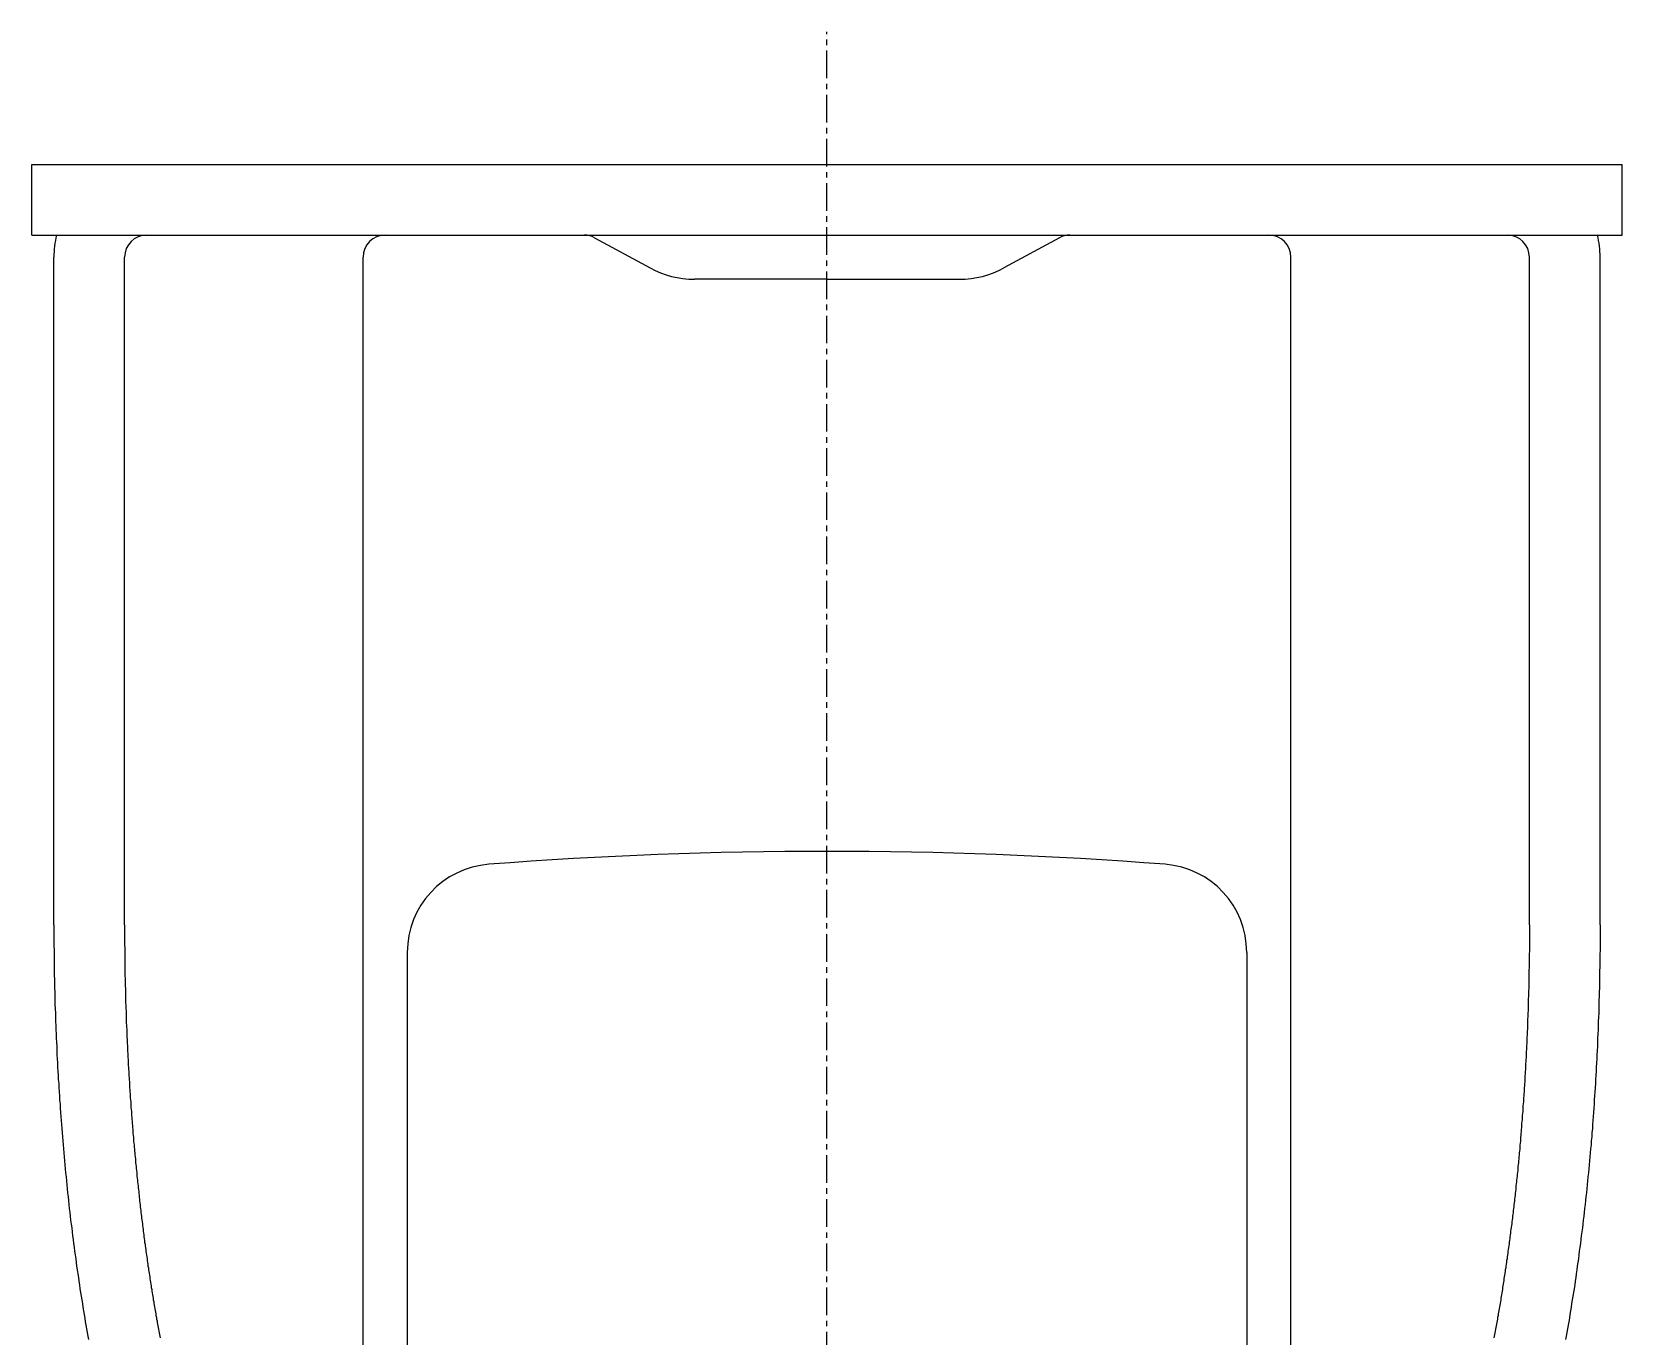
# Model space of a CAD drawing. Extents: x -3150 to -2863, y -854 to -398.
# Drawn here: x -3142.9 to -3070.9, y -628.1 to -569.1 of the extents above; entities that cross this region are included whole.
import ezdxf

# ---------------------------------------------------------------- set-up
doc = ezdxf.new("R2010")
doc.units = 0
doc.linetypes.add('CENTER', pattern=[2, 1.25, -0.25, 0.25, -0.25])
doc.layers.get('0').update_dxf_attribs({"linetype": 'CONTINUOUS'})
doc.layers.add('CENTER', color=1, linetype='CENTER')

msp = doc.modelspace()

# ---------------------------------------------------------------- linework, layer by layer
at = {"color": 7, "linetype": 'CONTINUOUS'}
for p, q in [((-3142.949, -575.079), (-3070.949, -575.079)), ((-3142.949, -578.279), (-3142.949, -575.079)), ((-3070.949, -578.279), (-3070.949, -575.079)), ((-3142.949, -578.279), (-3072.07, -578.279)), ((-3117.471, -578.4), (-3114.955, -579.768)), ((-3096.427, -578.4), (-3098.942, -579.768)), ((-3072.07, -578.279), (-3070.949, -578.279)), ((-3141.949, -609.503), (-3141.949, -579.279)), ((-3138.749, -609.503), (-3138.749, -579.279)), ((-3127.949, -658.679), (-3127.949, -579.279)), ((-3085.949, -658.679), (-3085.949, -579.279)), ((-3075.149, -609.503), (-3075.149, -579.279)), ((-3071.949, -609.503), (-3071.949, -579.279)), ((-3106.949, -580.279), (-3112.949, -580.279)), ((-3106.949, -580.279), (-3100.949, -580.279)), ((-3125.949, -610.753), (-3125.949, -676.604)), ((-3087.949, -610.753), (-3087.949, -676.604))]:
    msp.add_line(p, q, dxfattribs=at)
for points in [[(-3141.95, -609.503, 0), (-3141.95, -609.694, 0), (-3141.95, -609.884, 0), (-3141.95, -610.075, 0), (-3141.95, -610.266, 0), (-3141.95, -610.456, 0), (-3141.94, -610.647, 0), (-3141.94, -610.837, 0), (-3141.94, -611.028, 0), (-3141.94, -611.218, 0), (-3141.93, -611.408, 0), (-3141.93, -611.599, 0), (-3141.93, -611.789, 0), (-3141.92, -611.979, 0), (-3141.92, -612.169, 0), (-3141.92, -612.359, 0), (-3141.91, -612.549, 0), (-3141.91, -612.739, 0), (-3141.9, -612.929, 0), (-3141.9, -613.119, 0), (-3141.89, -613.308, 0), (-3141.88, -613.498, 0), (-3141.88, -613.687, 0), (-3141.87, -613.876, 0), (-3141.86, -614.065, 0), (-3141.86, -614.254, 0), (-3141.85, -614.443, 0), (-3141.84, -614.631, 0), (-3141.83, -614.82, 0), (-3141.82, -615.008, 0), (-3141.82, -615.196, 0), (-3141.81, -615.384, 0), (-3141.8, -615.572, 0), (-3141.79, -615.76, 0), (-3141.78, -615.947, 0), (-3141.77, -616.135, 0), (-3141.76, -616.322, 0), (-3141.75, -616.509, 0), (-3141.73, -616.695, 0), (-3141.72, -616.882, 0), (-3141.71, -617.068, 0), (-3141.7, -617.254, 0), (-3141.69, -617.44, 0), (-3141.67, -617.625, 0), (-3141.66, -617.81, 0), (-3141.65, -617.995, 0), (-3141.64, -618.18, 0), (-3141.62, -618.365, 0), (-3141.61, -618.549, 0), (-3141.59, -618.733, 0), (-3141.58, -618.917, 0), (-3141.56, -619.1, 0), (-3141.55, -619.283, 0), (-3141.53, -619.466, 0), (-3141.52, -619.649, 0), (-3141.5, -619.831, 0), (-3141.49, -620.013, 0), (-3141.47, -620.195, 0), (-3141.45, -620.376, 0), (-3141.44, -620.557, 0), (-3141.42, -620.738, 0), (-3141.4, -620.918, 0), (-3141.38, -621.098, 0), (-3141.36, -621.278, 0), (-3141.35, -621.457, 0), (-3141.33, -621.636, 0), (-3141.31, -621.815, 0), (-3141.29, -621.993, 0), (-3141.27, -622.171, 0), (-3141.25, -622.348, 0), (-3141.23, -622.525, 0), (-3141.21, -622.702, 0), (-3141.19, -622.878, 0), (-3141.17, -623.054, 0), (-3141.14, -623.23, 0), (-3141.12, -623.405, 0), (-3141.1, -623.579, 0), (-3141.08, -623.754, 0), (-3141.06, -623.928, 0), (-3141.03, -624.101, 0), (-3141.01, -624.274, 0), (-3140.99, -624.446, 0), (-3140.96, -624.619, 0), (-3140.94, -624.79, 0), (-3140.92, -624.961, 0), (-3140.89, -625.132, 0), (-3140.87, -625.302, 0), (-3140.84, -625.472, 0), (-3140.82, -625.641, 0), (-3140.79, -625.81, 0), (-3140.77, -625.979, 0), (-3140.74, -626.147, 0), (-3140.72, -626.314, 0), (-3140.69, -626.481, 0), (-3140.66, -626.647, 0), (-3140.64, -626.813, 0), (-3140.61, -626.978, 0), (-3140.58, -627.143, 0), (-3140.55, -627.307, 0), (-3140.53, -627.471, 0), (-3140.5, -627.634, 0), (-3140.47, -627.797, 0), (-3140.44, -627.959, 0), (-3140.41, -628.121, 0), (-3140.38, -628.282, 0)], [(-3071.95, -609.503, 0), (-3071.95, -609.694, 0), (-3071.95, -609.884, 0), (-3071.95, -610.075, 0), (-3071.95, -610.266, 0), (-3071.95, -610.456, 0), (-3071.95, -610.647, 0), (-3071.96, -610.837, 0), (-3071.96, -611.028, 0), (-3071.96, -611.218, 0), (-3071.96, -611.408, 0), (-3071.97, -611.599, 0), (-3071.97, -611.789, 0), (-3071.97, -611.979, 0), (-3071.98, -612.169, 0), (-3071.98, -612.359, 0), (-3071.99, -612.549, 0), (-3071.99, -612.739, 0), (-3072, -612.929, 0), (-3072, -613.119, 0), (-3072.01, -613.308, 0), (-3072.01, -613.498, 0), (-3072.02, -613.687, 0), (-3072.03, -613.876, 0), (-3072.03, -614.065, 0), (-3072.04, -614.254, 0), (-3072.05, -614.443, 0), (-3072.06, -614.631, 0), (-3072.07, -614.82, 0), (-3072.07, -615.008, 0), (-3072.08, -615.196, 0), (-3072.09, -615.384, 0), (-3072.1, -615.572, 0), (-3072.11, -615.76, 0), (-3072.12, -615.947, 0), (-3072.13, -616.135, 0), (-3072.14, -616.322, 0), (-3072.15, -616.509, 0), (-3072.16, -616.695, 0), (-3072.17, -616.882, 0), (-3072.19, -617.068, 0), (-3072.2, -617.254, 0), (-3072.21, -617.44, 0), (-3072.22, -617.625, 0), (-3072.24, -617.81, 0), (-3072.25, -617.995, 0), (-3072.26, -618.18, 0), (-3072.28, -618.365, 0), (-3072.29, -618.549, 0), (-3072.3, -618.733, 0), (-3072.32, -618.917, 0), (-3072.33, -619.1, 0), (-3072.35, -619.283, 0), (-3072.36, -619.466, 0), (-3072.38, -619.649, 0), (-3072.4, -619.831, 0), (-3072.41, -620.013, 0), (-3072.43, -620.195, 0), (-3072.45, -620.376, 0), (-3072.46, -620.557, 0), (-3072.48, -620.738, 0), (-3072.5, -620.918, 0), (-3072.52, -621.098, 0), (-3072.53, -621.278, 0), (-3072.55, -621.457, 0), (-3072.57, -621.636, 0), (-3072.59, -621.815, 0), (-3072.61, -621.993, 0), (-3072.63, -622.171, 0), (-3072.65, -622.348, 0), (-3072.67, -622.525, 0), (-3072.69, -622.702, 0), (-3072.71, -622.878, 0), (-3072.73, -623.054, 0), (-3072.75, -623.23, 0), (-3072.77, -623.405, 0), (-3072.8, -623.579, 0), (-3072.82, -623.754, 0), (-3072.84, -623.928, 0), (-3072.86, -624.101, 0), (-3072.89, -624.274, 0), (-3072.91, -624.446, 0), (-3072.93, -624.619, 0), (-3072.96, -624.79, 0), (-3072.98, -624.961, 0), (-3073, -625.132, 0), (-3073.03, -625.302, 0), (-3073.05, -625.472, 0), (-3073.08, -625.641, 0), (-3073.1, -625.81, 0), (-3073.13, -625.979, 0), (-3073.16, -626.147, 0), (-3073.18, -626.314, 0), (-3073.21, -626.481, 0), (-3073.24, -626.647, 0), (-3073.26, -626.813, 0), (-3073.29, -626.978, 0), (-3073.32, -627.143, 0), (-3073.34, -627.307, 0), (-3073.37, -627.471, 0), (-3073.4, -627.634, 0), (-3073.43, -627.797, 0), (-3073.46, -627.959, 0), (-3073.49, -628.121, 0), (-3073.52, -628.282, 0)]]:
    msp.add_polyline3d(points, dxfattribs=at)
at = {"color": 7}
for points in [[(-3138.75, -609.503, 0), (-3138.75, -609.596, 0), (-3138.75, -609.689, 0), (-3138.75, -609.782, 0), (-3138.75, -609.875, 0), (-3138.75, -609.968, 0), (-3138.75, -610.061, 0), (-3138.75, -610.154, 0), (-3138.75, -610.247, 0), (-3138.75, -610.34, 0), (-3138.75, -610.433, 0), (-3138.74, -610.526, 0), (-3138.74, -610.619, 0), (-3138.74, -610.712, 0), (-3138.74, -610.805, 0), (-3138.74, -610.898, 0), (-3138.74, -610.991, 0), (-3138.74, -611.084, 0), (-3138.74, -611.176, 0), (-3138.74, -611.269, 0), (-3138.73, -611.362, 0), (-3138.73, -611.455, 0), (-3138.73, -611.548, 0), (-3138.73, -611.641, 0), (-3138.73, -611.733, 0), (-3138.73, -611.826, 0), (-3138.72, -611.919, 0), (-3138.72, -612.012, 0), (-3138.72, -612.105, 0), (-3138.72, -612.197, 0), (-3138.72, -612.29, 0), (-3138.71, -612.383, 0), (-3138.71, -612.475, 0), (-3138.71, -612.568, 0), (-3138.71, -612.66, 0), (-3138.7, -612.753, 0), (-3138.7, -612.845, 0), (-3138.7, -612.938, 0), (-3138.7, -613.03, 0), (-3138.69, -613.123, 0), (-3138.69, -613.215, 0), (-3138.69, -613.308, 0), (-3138.68, -613.4, 0), (-3138.68, -613.492, 0), (-3138.68, -613.585, 0), (-3138.68, -613.677, 0), (-3138.67, -613.769, 0), (-3138.67, -613.861, 0), (-3138.67, -613.954, 0), (-3138.66, -614.046, 0), (-3138.66, -614.138, 0), (-3138.65, -614.23, 0), (-3138.65, -614.322, 0), (-3138.65, -614.414, 0), (-3138.64, -614.506, 0), (-3138.64, -614.598, 0), (-3138.63, -614.69, 0), (-3138.63, -614.781, 0), (-3138.63, -614.873, 0), (-3138.62, -614.965, 0), (-3138.62, -615.057, 0), (-3138.61, -615.148, 0), (-3138.61, -615.24, 0), (-3138.6, -615.331, 0), (-3138.6, -615.423, 0), (-3138.6, -615.514, 0), (-3138.59, -615.606, 0), (-3138.59, -615.697, 0), (-3138.58, -615.788, 0), (-3138.58, -615.88, 0), (-3138.57, -615.971, 0), (-3138.57, -616.062, 0), (-3138.56, -616.153, 0), (-3138.56, -616.244, 0), (-3138.55, -616.335, 0), (-3138.54, -616.426, 0), (-3138.54, -616.517, 0), (-3138.53, -616.608, 0), (-3138.53, -616.699, 0), (-3138.52, -616.789, 0), (-3138.52, -616.88, 0), (-3138.51, -616.971, 0), (-3138.51, -617.061, 0), (-3138.5, -617.152, 0), (-3138.49, -617.242, 0), (-3138.49, -617.332, 0), (-3138.48, -617.423, 0), (-3138.47, -617.513, 0), (-3138.47, -617.603, 0), (-3138.46, -617.693, 0), (-3138.46, -617.783, 0), (-3138.45, -617.873, 0), (-3138.44, -617.963, 0), (-3138.44, -618.053, 0), (-3138.43, -618.142, 0), (-3138.42, -618.232, 0), (-3138.42, -618.322, 0), (-3138.41, -618.411, 0), (-3138.4, -618.501, 0), (-3138.39, -618.59, 0), (-3138.39, -618.679, 0), (-3138.38, -618.769, 0), (-3138.37, -618.858, 0), (-3138.37, -618.947, 0), (-3138.36, -619.036, 0), (-3138.35, -619.125, 0), (-3138.34, -619.214, 0), (-3138.34, -619.303, 0), (-3138.33, -619.391, 0), (-3138.32, -619.48, 0), (-3138.31, -619.569, 0), (-3138.3, -619.657, 0), (-3138.3, -619.745, 0), (-3138.29, -619.834, 0), (-3138.28, -619.922, 0), (-3138.27, -620.01, 0), (-3138.26, -620.098, 0), (-3138.26, -620.186, 0), (-3138.25, -620.274, 0), (-3138.24, -620.362, 0), (-3138.23, -620.449, 0), (-3138.22, -620.537, 0), (-3138.21, -620.625, 0), (-3138.2, -620.712, 0), (-3138.2, -620.799, 0), (-3138.19, -620.887, 0), (-3138.18, -620.974, 0), (-3138.17, -621.061, 0), (-3138.16, -621.148, 0), (-3138.15, -621.235, 0), (-3138.14, -621.322, 0), (-3138.13, -621.408, 0), (-3138.12, -621.495, 0), (-3138.11, -621.581, 0), (-3138.1, -621.668, 0), (-3138.09, -621.754, 0), (-3138.09, -621.84, 0), (-3138.08, -621.926, 0), (-3138.07, -622.012, 0), (-3138.06, -622.098, 0), (-3138.05, -622.184, 0), (-3138.04, -622.27, 0), (-3138.03, -622.355, 0), (-3138.02, -622.441, 0), (-3138.01, -622.526, 0), (-3138, -622.612, 0), (-3137.99, -622.697, 0), (-3137.98, -622.782, 0), (-3137.97, -622.867, 0), (-3137.95, -622.952, 0), (-3137.94, -623.036, 0), (-3137.93, -623.121, 0), (-3137.92, -623.206, 0), (-3137.91, -623.29, 0), (-3137.9, -623.374, 0), (-3137.89, -623.459, 0), (-3137.88, -623.543, 0), (-3137.87, -623.627, 0), (-3137.86, -623.71, 0), (-3137.85, -623.794, 0), (-3137.84, -623.878, 0), (-3137.82, -623.961, 0), (-3137.81, -624.045, 0), (-3137.8, -624.128, 0), (-3137.79, -624.211, 0), (-3137.78, -624.294, 0), (-3137.77, -624.377, 0), (-3137.76, -624.46, 0), (-3137.74, -624.542, 0), (-3137.73, -624.625, 0), (-3137.72, -624.707, 0), (-3137.71, -624.79, 0), (-3137.7, -624.872, 0), (-3137.69, -624.954, 0), (-3137.67, -625.036, 0), (-3137.66, -625.118, 0), (-3137.65, -625.199, 0), (-3137.64, -625.281, 0), (-3137.62, -625.362, 0), (-3137.61, -625.443, 0), (-3137.6, -625.524, 0), (-3137.59, -625.605, 0), (-3137.57, -625.686, 0), (-3137.56, -625.767, 0), (-3137.55, -625.848, 0), (-3137.54, -625.928, 0), (-3137.52, -626.009, 0), (-3137.51, -626.089, 0), (-3137.5, -626.169, 0), (-3137.49, -626.249, 0), (-3137.47, -626.329, 0), (-3137.46, -626.408, 0), (-3137.45, -626.488, 0), (-3137.43, -626.567, 0), (-3137.42, -626.646, 0), (-3137.41, -626.725, 0), (-3137.39, -626.804, 0), (-3137.38, -626.883, 0), (-3137.37, -626.962, 0), (-3137.35, -627.04, 0), (-3137.34, -627.119, 0), (-3137.33, -627.197, 0), (-3137.31, -627.275, 0), (-3137.3, -627.353, 0), (-3137.28, -627.431, 0), (-3137.27, -627.508, 0), (-3137.26, -627.586, 0), (-3137.24, -627.663, 0), (-3137.23, -627.741, 0), (-3137.21, -627.818, 0), (-3137.2, -627.894, 0), (-3137.19, -627.971, 0), (-3137.17, -628.048, 0), (-3137.16, -628.124, 0), (-3137.14, -628.201, 0)], [(-3075.15, -609.503, 0), (-3075.15, -609.596, 0), (-3075.15, -609.689, 0), (-3075.15, -609.782, 0), (-3075.15, -609.875, 0), (-3075.15, -609.968, 0), (-3075.15, -610.061, 0), (-3075.15, -610.154, 0), (-3075.15, -610.247, 0), (-3075.15, -610.34, 0), (-3075.15, -610.433, 0), (-3075.15, -610.526, 0), (-3075.15, -610.619, 0), (-3075.15, -610.712, 0), (-3075.16, -610.805, 0), (-3075.16, -610.898, 0), (-3075.16, -610.991, 0), (-3075.16, -611.084, 0), (-3075.16, -611.176, 0), (-3075.16, -611.269, 0), (-3075.16, -611.362, 0), (-3075.16, -611.455, 0), (-3075.17, -611.548, 0), (-3075.17, -611.641, 0), (-3075.17, -611.733, 0), (-3075.17, -611.826, 0), (-3075.17, -611.919, 0), (-3075.18, -612.012, 0), (-3075.18, -612.105, 0), (-3075.18, -612.197, 0), (-3075.18, -612.29, 0), (-3075.18, -612.383, 0), (-3075.19, -612.475, 0), (-3075.19, -612.568, 0), (-3075.19, -612.66, 0), (-3075.19, -612.753, 0), (-3075.2, -612.845, 0), (-3075.2, -612.938, 0), (-3075.2, -613.03, 0), (-3075.2, -613.123, 0), (-3075.21, -613.215, 0), (-3075.21, -613.308, 0), (-3075.21, -613.4, 0), (-3075.22, -613.492, 0), (-3075.22, -613.585, 0), (-3075.22, -613.677, 0), (-3075.23, -613.769, 0), (-3075.23, -613.861, 0), (-3075.23, -613.954, 0), (-3075.24, -614.046, 0), (-3075.24, -614.138, 0), (-3075.24, -614.23, 0), (-3075.25, -614.322, 0), (-3075.25, -614.414, 0), (-3075.25, -614.506, 0), (-3075.26, -614.598, 0), (-3075.26, -614.69, 0), (-3075.27, -614.781, 0), (-3075.27, -614.873, 0), (-3075.28, -614.965, 0), (-3075.28, -615.057, 0), (-3075.28, -615.148, 0), (-3075.29, -615.24, 0), (-3075.29, -615.331, 0), (-3075.3, -615.423, 0), (-3075.3, -615.514, 0), (-3075.31, -615.606, 0), (-3075.31, -615.697, 0), (-3075.32, -615.788, 0), (-3075.32, -615.88, 0), (-3075.33, -615.971, 0), (-3075.33, -616.062, 0), (-3075.34, -616.153, 0), (-3075.34, -616.244, 0), (-3075.35, -616.335, 0), (-3075.35, -616.426, 0), (-3075.36, -616.517, 0), (-3075.36, -616.608, 0), (-3075.37, -616.699, 0), (-3075.37, -616.789, 0), (-3075.38, -616.88, 0), (-3075.39, -616.971, 0), (-3075.39, -617.061, 0), (-3075.4, -617.152, 0), (-3075.4, -617.242, 0), (-3075.41, -617.332, 0), (-3075.42, -617.423, 0), (-3075.42, -617.513, 0), (-3075.43, -617.603, 0), (-3075.44, -617.693, 0), (-3075.44, -617.783, 0), (-3075.45, -617.873, 0), (-3075.45, -617.963, 0), (-3075.46, -618.053, 0), (-3075.47, -618.142, 0), (-3075.48, -618.232, 0), (-3075.48, -618.322, 0), (-3075.49, -618.411, 0), (-3075.5, -618.501, 0), (-3075.5, -618.59, 0), (-3075.51, -618.679, 0), (-3075.52, -618.769, 0), (-3075.52, -618.858, 0), (-3075.53, -618.947, 0), (-3075.54, -619.036, 0), (-3075.55, -619.125, 0), (-3075.55, -619.214, 0), (-3075.56, -619.303, 0), (-3075.57, -619.391, 0), (-3075.58, -619.48, 0), (-3075.59, -619.569, 0), (-3075.59, -619.657, 0), (-3075.6, -619.745, 0), (-3075.61, -619.834, 0), (-3075.62, -619.922, 0), (-3075.63, -620.01, 0), (-3075.63, -620.098, 0), (-3075.64, -620.186, 0), (-3075.65, -620.274, 0), (-3075.66, -620.362, 0), (-3075.67, -620.449, 0), (-3075.68, -620.537, 0), (-3075.68, -620.625, 0), (-3075.69, -620.712, 0), (-3075.7, -620.799, 0), (-3075.71, -620.887, 0), (-3075.72, -620.974, 0), (-3075.73, -621.061, 0), (-3075.74, -621.148, 0), (-3075.75, -621.235, 0), (-3075.76, -621.322, 0), (-3075.77, -621.408, 0), (-3075.77, -621.495, 0), (-3075.78, -621.581, 0), (-3075.79, -621.668, 0), (-3075.8, -621.754, 0), (-3075.81, -621.84, 0), (-3075.82, -621.926, 0), (-3075.83, -622.012, 0), (-3075.84, -622.098, 0), (-3075.85, -622.184, 0), (-3075.86, -622.27, 0), (-3075.87, -622.355, 0), (-3075.88, -622.441, 0), (-3075.89, -622.526, 0), (-3075.9, -622.612, 0), (-3075.91, -622.697, 0), (-3075.92, -622.782, 0), (-3075.93, -622.867, 0), (-3075.94, -622.952, 0), (-3075.95, -623.036, 0), (-3075.96, -623.121, 0), (-3075.97, -623.206, 0), (-3075.99, -623.29, 0), (-3076, -623.374, 0), (-3076.01, -623.459, 0), (-3076.02, -623.543, 0), (-3076.03, -623.627, 0), (-3076.04, -623.71, 0), (-3076.05, -623.794, 0), (-3076.06, -623.878, 0), (-3076.07, -623.961, 0), (-3076.08, -624.045, 0), (-3076.1, -624.128, 0), (-3076.11, -624.211, 0), (-3076.12, -624.294, 0), (-3076.13, -624.377, 0), (-3076.14, -624.46, 0), (-3076.15, -624.542, 0), (-3076.16, -624.625, 0), (-3076.18, -624.707, 0), (-3076.19, -624.79, 0), (-3076.2, -624.872, 0), (-3076.21, -624.954, 0), (-3076.22, -625.036, 0), (-3076.24, -625.118, 0), (-3076.25, -625.199, 0), (-3076.26, -625.281, 0), (-3076.27, -625.362, 0), (-3076.29, -625.443, 0), (-3076.3, -625.524, 0), (-3076.31, -625.605, 0), (-3076.32, -625.686, 0), (-3076.34, -625.767, 0), (-3076.35, -625.848, 0), (-3076.36, -625.928, 0), (-3076.37, -626.009, 0), (-3076.39, -626.089, 0), (-3076.4, -626.169, 0), (-3076.41, -626.249, 0), (-3076.43, -626.329, 0), (-3076.44, -626.408, 0), (-3076.45, -626.488, 0), (-3076.46, -626.567, 0), (-3076.48, -626.646, 0), (-3076.49, -626.725, 0), (-3076.5, -626.804, 0), (-3076.52, -626.883, 0), (-3076.53, -626.962, 0), (-3076.55, -627.04, 0), (-3076.56, -627.119, 0), (-3076.57, -627.197, 0), (-3076.59, -627.275, 0), (-3076.6, -627.353, 0), (-3076.61, -627.431, 0), (-3076.63, -627.508, 0), (-3076.64, -627.586, 0), (-3076.66, -627.663, 0), (-3076.67, -627.741, 0), (-3076.68, -627.818, 0), (-3076.7, -627.894, 0), (-3076.71, -627.971, 0), (-3076.73, -628.048, 0), (-3076.74, -628.124, 0), (-3076.76, -628.201, 0)]]:
    msp.add_polyline3d(points, dxfattribs=at)
at = {"color": 7, "linetype": 'CONTINUOUS'}
for centre, radius, start, end in [((-3137.749, -579.279), 4.2, 166.22585, 180), ((-3137.749, -579.279), 1, 90, 180), ((-3126.949, -579.279), 1, 90, 180), ((-3117.949, -579.279), 1, 61.46018, 90), ((-3095.949, -579.279), 1, 90, 118.53982), ((-3086.949, -579.279), 1, 0, 90), ((-3076.149, -579.279), 1, 0, 90), ((-3076.149, -579.279), 4.2, 0, 13.77415), ((-3112.949, -576.079), 4.2, 241.46018, 270), ((-3100.949, -576.079), 4.2, 270, 298.53982), ((-3106.949, -806.179), 200, 85.61083, 94.38917), ((-3121.949, -610.753), 4, 94.38917, 180), ((-3091.949, -610.753), 4, 0, 85.61083)]:
    msp.add_arc(centre, radius, start, end, dxfattribs=at)
at = {"layer": 'CENTER', "color": 1, "linetype": 'CENTER'}
msp.add_line((-3106.949, -687.179), (-3106.949, -569.079), dxfattribs=at)

doc.saveas('drawing.dxf')
